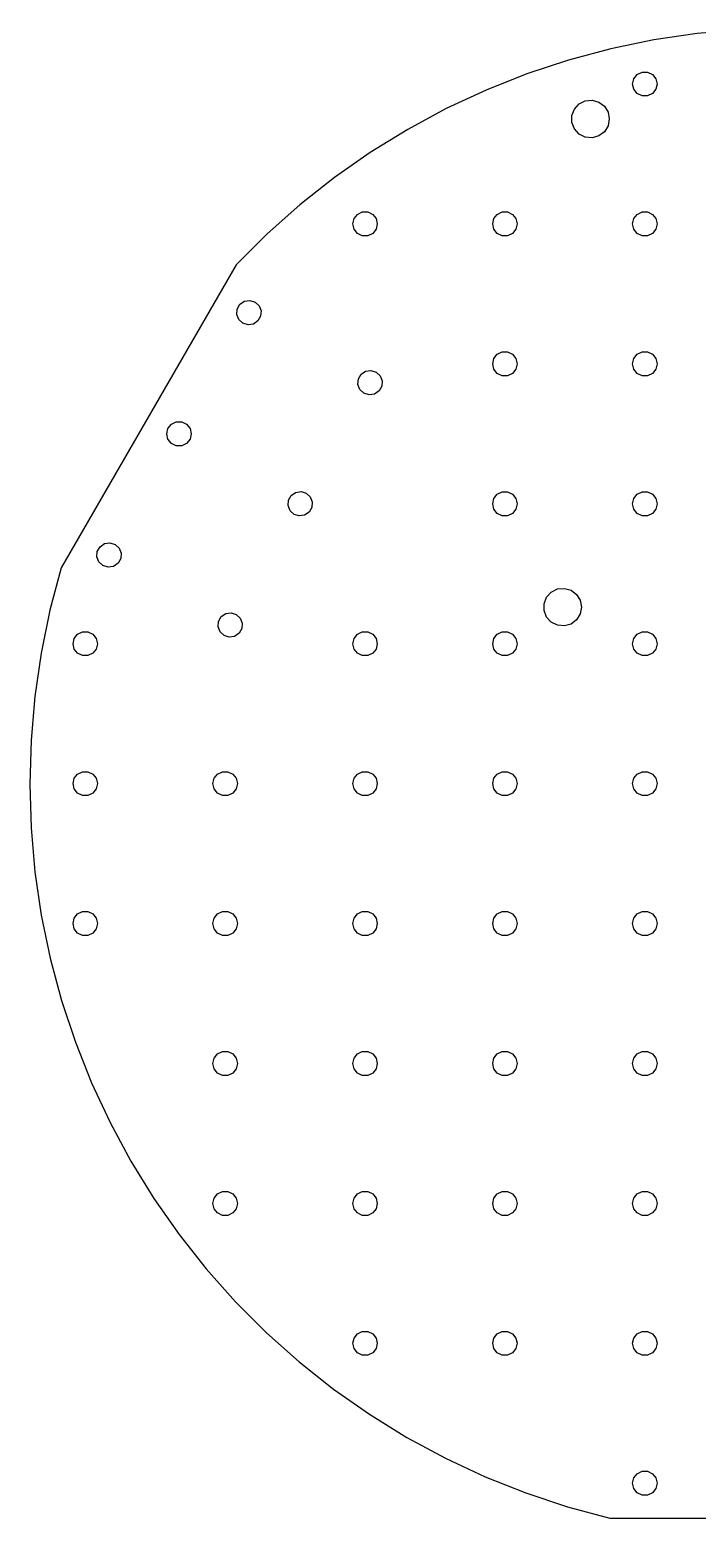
# Model space of a CAD drawing. Header units: metres. Extents: x -108 to 108, y -105 to 108.
# Drawn here: x -107.9 to -12.5, y -105 to 107.8 of the extents above; entities that cross this region are included whole.
import ezdxf

# ---------------------------------------------------------------- set-up
doc = ezdxf.new("R2010")
doc.units = ezdxf.units.M

msp = doc.modelspace()

# ---------------------------------------------------------------- linework, layer by layer
for p, q in [((-12.5147, 107.207), (-18.7192, 106.3)), ((-6.26792, 107.753), (-12.5147, 107.207)), ((-24.8606, 105.033), (-30.918, 103.412)), ((-18.7192, 106.3), (-24.8606, 105.033)), ((-30.918, 103.412), (-36.8711, 101.442)), ((-36.8711, 101.442), (-42.6998, 99.1299)), ((-21.75, 100), (-21.5767, 100.759)), ((-21.5767, 99.2407), (-21.75, 100)), ((-21.5767, 100.759), (-21.0911, 101.368)), ((-21.0911, 101.368), (-20.3894, 101.706)), ((-20.3894, 101.706), (-19.6106, 101.706)), ((-19.6106, 101.706), (-18.9089, 101.368)), ((-18.9089, 101.368), (-18.4233, 100.759)), ((-18.4233, 100.759), (-18.25, 100)), ((-18.25, 100), (-18.4233, 99.2407)), ((-42.6998, 99.1299), (-48.3843, 96.483)), ((-21.0911, 98.6318), (-21.5767, 99.2407)), ((-20.3894, 98.2939), (-21.0911, 98.6318)), ((-19.6106, 98.2939), (-20.3894, 98.2939)), ((-18.9089, 98.6318), (-19.6106, 98.2939)), ((-18.4233, 99.2407), (-18.9089, 98.6318)), ((-48.3843, 96.483), (-53.9055, 93.5104)), ((-30.43, 95.4961), (-30.0716, 96.4214)), ((-30.0716, 96.4214), (-29.4031, 97.1546)), ((-29.4031, 97.1546), (-28.5149, 97.5969)), ((-28.5149, 97.5969), (-27.5269, 97.6885)), ((-27.5269, 97.6885), (-26.5725, 97.4169)), ((-26.5725, 97.4169), (-25.7807, 96.819)), ((-25.7807, 96.819), (-25.2583, 95.9753)), ((-25.2583, 95.9753), (-25.076, 95)), ((-30.43, 94.5039), (-30.43, 95.4961)), ((-30.0716, 93.5786), (-30.43, 94.5039)), ((-25.2583, 94.0247), (-25.7807, 93.181)), ((-25.076, 95), (-25.2583, 94.0247)), ((-53.9055, 93.5104), (-59.2448, 90.2222)), ((-29.4031, 92.8454), (-30.0716, 93.5786)), ((-28.5149, 92.4031), (-29.4031, 92.8454)), ((-27.5269, 92.3115), (-28.5149, 92.4031)), ((-26.5725, 92.5831), (-27.5269, 92.3115)), ((-25.7807, 93.181), (-26.5725, 92.5831)), ((-59.2448, 90.2222), (-64.3841, 86.6296)), ((-64.3841, 86.6296), (-69.3062, 82.7445)), ((-69.3062, 82.7445), (-73.9943, 78.5802)), ((-61.5767, 80.7593), (-61.0911, 81.3682)), ((-61.0911, 81.3682), (-60.3894, 81.7061)), ((-60.3894, 81.7061), (-59.6106, 81.7061)), ((-59.6106, 81.7061), (-58.9089, 81.3682)), ((-58.9089, 81.3682), (-58.4233, 80.7593)), ((-41.5767, 80.7593), (-41.0911, 81.3682)), ((-41.0911, 81.3682), (-40.3894, 81.7061)), ((-40.3894, 81.7061), (-39.6106, 81.7061)), ((-39.6106, 81.7061), (-38.9089, 81.3682)), ((-38.9089, 81.3682), (-38.4233, 80.7593)), ((-21.5767, 80.7593), (-21.0911, 81.3682)), ((-21.0911, 81.3682), (-20.3894, 81.7061)), ((-20.3894, 81.7061), (-19.6106, 81.7061)), ((-19.6106, 81.7061), (-18.9089, 81.3682)), ((-18.9089, 81.3682), (-18.4233, 80.7593)), ((-61.75, 80), (-61.5767, 80.7593)), ((-61.5767, 79.2407), (-61.75, 80)), ((-61.0911, 78.6318), (-61.5767, 79.2407)), ((-58.4233, 79.2407), (-58.9089, 78.6318)), ((-58.4233, 80.7593), (-58.25, 80)), ((-58.25, 80), (-58.4233, 79.2407)), ((-41.75, 80), (-41.5767, 80.7593)), ((-41.5767, 79.2407), (-41.75, 80)), ((-41.0911, 78.6318), (-41.5767, 79.2407)), ((-38.4233, 79.2407), (-38.9089, 78.6318)), ((-38.4233, 80.7593), (-38.25, 80)), ((-38.25, 80), (-38.4233, 79.2407)), ((-21.75, 80), (-21.5767, 80.7593)), ((-21.5767, 79.2407), (-21.75, 80)), ((-21.0911, 78.6318), (-21.5767, 79.2407)), ((-18.4233, 79.2407), (-18.9089, 78.6318)), ((-18.4233, 80.7593), (-18.25, 80)), ((-18.25, 80), (-18.4233, 79.2407)), ((-73.9943, 78.5802), (-78.4327, 74.1506)), ((-60.3894, 78.2939), (-61.0911, 78.6318)), ((-59.6106, 78.2939), (-60.3894, 78.2939)), ((-58.9089, 78.6318), (-59.6106, 78.2939)), ((-40.3894, 78.2939), (-41.0911, 78.6318)), ((-39.6106, 78.2939), (-40.3894, 78.2939)), ((-38.9089, 78.6318), (-39.6106, 78.2939)), ((-20.3894, 78.2939), (-21.0911, 78.6318)), ((-19.6106, 78.2939), (-20.3894, 78.2939)), ((-18.9089, 78.6318), (-19.6106, 78.2939)), ((-78.4327, 74.1506), (-103.433, 30.8494)), ((-78.2748, 67.8363), (-77.8854, 68.5108)), ((-77.8854, 68.5108), (-77.2419, 68.9495)), ((-77.2419, 68.9495), (-76.4718, 69.0656)), ((-76.4718, 69.0656), (-75.7275, 68.8361)), ((-75.7275, 68.8361), (-75.1566, 68.3063)), ((-75.1566, 68.3063), (-74.8721, 67.5813)), ((-78.333, 67.0597), (-78.2748, 67.8363)), ((-78.0485, 66.3347), (-78.333, 67.0597)), ((-77.4775, 65.805), (-78.0485, 66.3347)), ((-75.3197, 66.1302), (-75.9632, 65.6915)), ((-74.9303, 66.8047), (-75.3197, 66.1302)), ((-74.8721, 67.5813), (-74.9303, 66.8047)), ((-76.7333, 65.5754), (-77.4775, 65.805)), ((-75.9632, 65.6915), (-76.7333, 65.5754)), ((-41.0911, 61.3682), (-40.3894, 61.7061)), ((-40.3894, 61.7061), (-39.6106, 61.7061)), ((-39.6106, 61.7061), (-38.9089, 61.3682)), ((-21.0911, 61.3682), (-20.3894, 61.7061)), ((-20.3894, 61.7061), (-19.6106, 61.7061)), ((-19.6106, 61.7061), (-18.9089, 61.3682)), ((-41.75, 60), (-41.5767, 60.7593)), ((-41.5767, 59.2407), (-41.75, 60)), ((-41.5767, 60.7593), (-41.0911, 61.3682)), ((-38.9089, 61.3682), (-38.4233, 60.7593)), ((-38.4233, 60.7593), (-38.25, 60)), ((-38.25, 60), (-38.4233, 59.2407)), ((-21.75, 60), (-21.5767, 60.7593)), ((-21.5767, 59.2407), (-21.75, 60)), ((-21.5767, 60.7593), (-21.0911, 61.3682)), ((-18.9089, 61.3682), (-18.4233, 60.7593)), ((-18.4233, 60.7593), (-18.25, 60)), ((-18.25, 60), (-18.4233, 59.2407)), ((-61.0125, 57.0597), (-60.9543, 57.8363)), ((-60.9543, 57.8363), (-60.5649, 58.5108)), ((-60.5649, 58.5108), (-59.9214, 58.9495)), ((-59.9214, 58.9495), (-59.1513, 59.0656)), ((-59.1513, 59.0656), (-58.407, 58.8361)), ((-58.407, 58.8361), (-57.8361, 58.3063)), ((-57.8361, 58.3063), (-57.5516, 57.5813)), ((-57.5516, 57.5813), (-57.6098, 56.8047)), ((-41.0911, 58.6318), (-41.5767, 59.2407)), ((-40.3894, 58.2939), (-41.0911, 58.6318)), ((-39.6106, 58.2939), (-40.3894, 58.2939)), ((-38.9089, 58.6318), (-39.6106, 58.2939)), ((-38.4233, 59.2407), (-38.9089, 58.6318)), ((-21.0911, 58.6318), (-21.5767, 59.2407)), ((-20.3894, 58.2939), (-21.0911, 58.6318)), ((-19.6106, 58.2939), (-20.3894, 58.2939)), ((-18.9089, 58.6318), (-19.6106, 58.2939)), ((-18.4233, 59.2407), (-18.9089, 58.6318)), ((-60.728, 56.3347), (-61.0125, 57.0597)), ((-60.157, 55.805), (-60.728, 56.3347)), ((-59.4128, 55.5754), (-60.157, 55.805)), ((-58.6427, 55.6915), (-59.4128, 55.5754)), ((-57.9992, 56.1302), (-58.6427, 55.6915)), ((-57.6098, 56.8047), (-57.9992, 56.1302)), ((-88.1792, 50.7593), (-87.6936, 51.3682)), ((-87.6936, 51.3682), (-86.992, 51.7061)), ((-86.992, 51.7061), (-86.2131, 51.7061)), ((-86.2131, 51.7061), (-85.5114, 51.3682)), ((-85.5114, 51.3682), (-85.0258, 50.7593)), ((-88.3525, 50), (-88.1792, 50.7593)), ((-88.1792, 49.2407), (-88.3525, 50)), ((-87.6936, 48.6318), (-88.1792, 49.2407)), ((-85.0258, 49.2407), (-85.5114, 48.6318)), ((-85.0258, 50.7593), (-84.8525, 50)), ((-84.8525, 50), (-85.0258, 49.2407)), ((-86.992, 48.2939), (-87.6936, 48.6318)), ((-86.2131, 48.2939), (-86.992, 48.2939)), ((-85.5114, 48.6318), (-86.2131, 48.2939)), ((-71.0125, 39.7392), (-70.9543, 40.5158)), ((-70.9543, 40.5158), (-70.5649, 41.1903)), ((-70.5649, 41.1903), (-69.9214, 41.629)), ((-69.9214, 41.629), (-69.1513, 41.7451)), ((-69.1513, 41.7451), (-68.407, 41.5155)), ((-68.407, 41.5155), (-67.8361, 40.9858)), ((-67.8361, 40.9858), (-67.5516, 40.2608)), ((-41.75, 40), (-41.5767, 40.7593)), ((-41.5767, 40.7593), (-41.0911, 41.3682)), ((-41.0911, 41.3682), (-40.3894, 41.7061)), ((-40.3894, 41.7061), (-39.6106, 41.7061)), ((-39.6106, 41.7061), (-38.9089, 41.3682)), ((-38.9089, 41.3682), (-38.4233, 40.7593)), ((-38.4233, 40.7593), (-38.25, 40)), ((-21.75, 40), (-21.5767, 40.7593)), ((-21.5767, 40.7593), (-21.0911, 41.3682)), ((-21.0911, 41.3682), (-20.3894, 41.7061)), ((-20.3894, 41.7061), (-19.6106, 41.7061)), ((-19.6106, 41.7061), (-18.9089, 41.3682)), ((-18.9089, 41.3682), (-18.4233, 40.7593)), ((-18.4233, 40.7593), (-18.25, 40)), ((-70.728, 39.0142), (-71.0125, 39.7392)), ((-70.157, 38.4845), (-70.728, 39.0142)), ((-69.4128, 38.2549), (-70.157, 38.4845)), ((-68.6427, 38.371), (-69.4128, 38.2549)), ((-67.9992, 38.8097), (-68.6427, 38.371)), ((-67.6098, 39.4842), (-67.9992, 38.8097)), ((-67.5516, 40.2608), (-67.6098, 39.4842)), ((-41.5767, 39.2407), (-41.75, 40)), ((-41.0911, 38.6318), (-41.5767, 39.2407)), ((-40.3894, 38.2939), (-41.0911, 38.6318)), ((-38.9089, 38.6318), (-39.6106, 38.2939)), ((-38.4233, 39.2407), (-38.9089, 38.6318)), ((-38.25, 40), (-38.4233, 39.2407)), ((-21.5767, 39.2407), (-21.75, 40)), ((-21.0911, 38.6318), (-21.5767, 39.2407)), ((-20.3894, 38.2939), (-21.0911, 38.6318)), ((-18.9089, 38.6318), (-19.6106, 38.2939)), ((-18.4233, 39.2407), (-18.9089, 38.6318)), ((-18.25, 40), (-18.4233, 39.2407)), ((-39.6106, 38.2939), (-40.3894, 38.2939)), ((-19.6106, 38.2939), (-20.3894, 38.2939)), ((-97.8854, 33.8698), (-97.2419, 34.3085)), ((-97.2419, 34.3085), (-96.4718, 34.4246)), ((-96.4718, 34.4246), (-95.7275, 34.195)), ((-95.7275, 34.195), (-95.1566, 33.6653)), ((-98.333, 32.4187), (-98.2748, 33.1953)), ((-98.0485, 31.6937), (-98.333, 32.4187)), ((-98.2748, 33.1953), (-97.8854, 33.8698)), ((-94.9303, 32.1637), (-95.3197, 31.4892)), ((-95.1566, 33.6653), (-94.8721, 32.9403)), ((-94.8721, 32.9403), (-94.9303, 32.1637)), ((-103.433, 30.8494), (-105.05, 24.7908)), ((-97.4775, 31.1639), (-98.0485, 31.6937)), ((-96.7333, 30.9344), (-97.4775, 31.1639)), ((-95.9632, 31.0505), (-96.7333, 30.9344)), ((-95.3197, 31.4892), (-95.9632, 31.0505)), ((-33.3771, 27.3796), (-32.4889, 27.8219)), ((-32.4889, 27.8219), (-31.5009, 27.9135)), ((-31.5009, 27.9135), (-30.5465, 27.6419)), ((-34.404, 25.7211), (-34.0456, 26.6464)), ((-34.404, 24.7289), (-34.404, 25.7211)), ((-34.0456, 26.6464), (-33.3771, 27.3796)), ((-30.5465, 27.6419), (-29.7547, 27.044)), ((-29.7547, 27.044), (-29.2323, 26.2004)), ((-29.2323, 26.2004), (-29.05, 25.225)), ((-105.05, 24.7908), (-106.312, 18.6487)), ((-80.9543, 23.1953), (-80.5649, 23.8698)), ((-80.5649, 23.8698), (-79.9214, 24.3085)), ((-79.9214, 24.3085), (-79.1513, 24.4246)), ((-79.1513, 24.4246), (-78.407, 24.195)), ((-78.407, 24.195), (-77.8361, 23.6653)), ((-77.8361, 23.6653), (-77.5516, 22.9403)), ((-34.0456, 23.8036), (-34.404, 24.7289)), ((-33.3771, 23.0704), (-34.0456, 23.8036)), ((-29.7547, 23.406), (-30.5465, 22.8081)), ((-29.2323, 24.2496), (-29.7547, 23.406)), ((-29.05, 25.225), (-29.2323, 24.2496)), ((-101.577, 20.7593), (-101.091, 21.3682)), ((-101.091, 21.3682), (-100.389, 21.7061)), ((-100.389, 21.7061), (-99.6106, 21.7061)), ((-99.6106, 21.7061), (-98.9089, 21.3682)), ((-98.9089, 21.3682), (-98.4233, 20.7593)), ((-81.0125, 22.4187), (-80.9543, 23.1953)), ((-80.728, 21.6937), (-81.0125, 22.4187)), ((-80.157, 21.1639), (-80.728, 21.6937)), ((-77.9992, 21.4892), (-78.6427, 21.0505)), ((-77.6098, 22.1637), (-77.9992, 21.4892)), ((-77.5516, 22.9403), (-77.6098, 22.1637)), ((-61.5767, 20.7593), (-61.0911, 21.3682)), ((-61.0911, 21.3682), (-60.3894, 21.7061)), ((-60.3894, 21.7061), (-59.6106, 21.7061)), ((-59.6106, 21.7061), (-58.9089, 21.3682)), ((-58.9089, 21.3682), (-58.4233, 20.7593)), ((-41.5767, 20.7593), (-41.0911, 21.3682)), ((-41.0911, 21.3682), (-40.3894, 21.7061)), ((-40.3894, 21.7061), (-39.6106, 21.7061)), ((-39.6106, 21.7061), (-38.9089, 21.3682)), ((-38.9089, 21.3682), (-38.4233, 20.7593)), ((-32.4889, 22.6281), (-33.3771, 23.0704)), ((-31.5009, 22.5365), (-32.4889, 22.6281)), ((-30.5465, 22.8081), (-31.5009, 22.5365)), ((-21.5767, 20.7593), (-21.0911, 21.3682)), ((-21.0911, 21.3682), (-20.3894, 21.7061)), ((-20.3894, 21.7061), (-19.6106, 21.7061)), ((-19.6106, 21.7061), (-18.9089, 21.3682)), ((-18.9089, 21.3682), (-18.4233, 20.7593)), ((-101.75, 20), (-101.577, 20.7593)), ((-101.577, 19.2407), (-101.75, 20)), ((-101.091, 18.6318), (-101.577, 19.2407)), ((-98.4233, 19.2407), (-98.9089, 18.6318)), ((-98.4233, 20.7593), (-98.25, 20)), ((-98.25, 20), (-98.4233, 19.2407)), ((-79.4128, 20.9344), (-80.157, 21.1639)), ((-78.6427, 21.0505), (-79.4128, 20.9344)), ((-61.75, 20), (-61.5767, 20.7593)), ((-61.5767, 19.2407), (-61.75, 20)), ((-61.0911, 18.6318), (-61.5767, 19.2407)), ((-58.4233, 19.2407), (-58.9089, 18.6318)), ((-58.4233, 20.7593), (-58.25, 20)), ((-58.25, 20), (-58.4233, 19.2407)), ((-41.75, 20), (-41.5767, 20.7593)), ((-41.5767, 19.2407), (-41.75, 20)), ((-41.0911, 18.6318), (-41.5767, 19.2407)), ((-38.4233, 19.2407), (-38.9089, 18.6318)), ((-38.4233, 20.7593), (-38.25, 20)), ((-38.25, 20), (-38.4233, 19.2407)), ((-21.75, 20), (-21.5767, 20.7593)), ((-21.5767, 19.2407), (-21.75, 20)), ((-21.0911, 18.6318), (-21.5767, 19.2407)), ((-18.4233, 19.2407), (-18.9089, 18.6318)), ((-18.4233, 20.7593), (-18.25, 20)), ((-18.25, 20), (-18.4233, 19.2407)), ((-106.312, 18.6487), (-107.215, 12.4435)), ((-100.389, 18.2939), (-101.091, 18.6318)), ((-99.6106, 18.2939), (-100.389, 18.2939)), ((-98.9089, 18.6318), (-99.6106, 18.2939)), ((-60.3894, 18.2939), (-61.0911, 18.6318)), ((-59.6106, 18.2939), (-60.3894, 18.2939)), ((-58.9089, 18.6318), (-59.6106, 18.2939)), ((-40.3894, 18.2939), (-41.0911, 18.6318)), ((-39.6106, 18.2939), (-40.3894, 18.2939)), ((-38.9089, 18.6318), (-39.6106, 18.2939)), ((-20.3894, 18.2939), (-21.0911, 18.6318)), ((-19.6106, 18.2939), (-20.3894, 18.2939)), ((-18.9089, 18.6318), (-19.6106, 18.2939)), ((-107.215, 12.4435), (-107.757, 6.19639)), ((-107.757, 6.19639), (-107.935, -0.07165)), ((-101.75, 0), (-101.577, 0.759296)), ((-101.577, -0.759296), (-101.75, 0)), ((-101.577, 0.759296), (-101.091, 1.36821)), ((-101.091, 1.36821), (-100.389, 1.70612)), ((-100.389, 1.70612), (-99.6106, 1.70612)), ((-99.6106, 1.70612), (-98.9089, 1.36821)), ((-98.9089, 1.36821), (-98.4233, 0.759296)), ((-98.4233, 0.759296), (-98.25, 0)), ((-98.25, 0), (-98.4233, -0.759296)), ((-81.75, 0), (-81.5767, 0.759296)), ((-81.5767, -0.759296), (-81.75, 0)), ((-81.5767, 0.759296), (-81.0911, 1.36821)), ((-81.0911, 1.36821), (-80.3894, 1.70612)), ((-80.3894, 1.70612), (-79.6106, 1.70612)), ((-79.6106, 1.70612), (-78.9089, 1.36821)), ((-78.9089, 1.36821), (-78.4233, 0.759296)), ((-78.4233, 0.759296), (-78.25, 0)), ((-78.25, 0), (-78.4233, -0.759296)), ((-61.75, 0), (-61.5767, 0.759296)), ((-61.5767, -0.759296), (-61.75, 0)), ((-61.5767, 0.759296), (-61.0911, 1.36821)), ((-61.0911, 1.36821), (-60.3894, 1.70612)), ((-60.3894, 1.70612), (-59.6106, 1.70612)), ((-59.6106, 1.70612), (-58.9089, 1.36821)), ((-58.9089, 1.36821), (-58.4233, 0.759296)), ((-58.4233, 0.759296), (-58.25, 0)), ((-58.25, 0), (-58.4233, -0.759296)), ((-41.75, 0), (-41.5767, 0.759296)), ((-41.5767, -0.759296), (-41.75, 0)), ((-41.5767, 0.759296), (-41.0911, 1.36821)), ((-41.0911, 1.36821), (-40.3894, 1.70612)), ((-40.3894, 1.70612), (-39.6106, 1.70612)), ((-39.6106, 1.70612), (-38.9089, 1.36821)), ((-38.9089, 1.36821), (-38.4233, 0.759296)), ((-38.4233, 0.759296), (-38.25, 0)), ((-38.25, 0), (-38.4233, -0.759296)), ((-21.75, 0), (-21.5767, 0.759296)), ((-21.5767, -0.759296), (-21.75, 0)), ((-21.5767, 0.759296), (-21.0911, 1.36821)), ((-21.0911, 1.36821), (-20.3894, 1.70612)), ((-20.3894, 1.70612), (-19.6106, 1.70612)), ((-19.6106, 1.70612), (-18.9089, 1.36821)), ((-18.9089, 1.36821), (-18.4233, 0.759296)), ((-18.4233, 0.759296), (-18.25, 0)), ((-18.25, 0), (-18.4233, -0.759296)), ((-107.935, -0.07165), (-107.749, -6.33945)), ((-101.091, -1.36821), (-101.577, -0.759296)), ((-100.389, -1.70612), (-101.091, -1.36821)), ((-99.6106, -1.70612), (-100.389, -1.70612)), ((-98.9089, -1.36821), (-99.6106, -1.70612)), ((-98.4233, -0.759296), (-98.9089, -1.36821)), ((-81.0911, -1.36821), (-81.5767, -0.759296)), ((-80.3894, -1.70612), (-81.0911, -1.36821)), ((-79.6106, -1.70612), (-80.3894, -1.70612)), ((-78.9089, -1.36821), (-79.6106, -1.70612)), ((-78.4233, -0.759296), (-78.9089, -1.36821)), ((-61.0911, -1.36821), (-61.5767, -0.759296)), ((-60.3894, -1.70612), (-61.0911, -1.36821)), ((-59.6106, -1.70612), (-60.3894, -1.70612)), ((-58.9089, -1.36821), (-59.6106, -1.70612)), ((-58.4233, -0.759296), (-58.9089, -1.36821)), ((-41.0911, -1.36821), (-41.5767, -0.759296)), ((-40.3894, -1.70612), (-41.0911, -1.36821)), ((-39.6106, -1.70612), (-40.3894, -1.70612)), ((-38.9089, -1.36821), (-39.6106, -1.70612)), ((-38.4233, -0.759296), (-38.9089, -1.36821)), ((-21.0911, -1.36821), (-21.5767, -0.759296)), ((-20.3894, -1.70612), (-21.0911, -1.36821)), ((-19.6106, -1.70612), (-20.3894, -1.70612)), ((-18.9089, -1.36821), (-19.6106, -1.70612)), ((-18.4233, -0.759296), (-18.9089, -1.36821)), ((-107.749, -6.33945), (-107.199, -12.5859)), ((-107.199, -12.5859), (-106.287, -18.7898)), ((-106.287, -18.7898), (-105.017, -24.9303)), ((-101.577, -19.2407), (-101.091, -18.6318)), ((-101.091, -18.6318), (-100.389, -18.2939)), ((-100.389, -18.2939), (-99.6106, -18.2939)), ((-99.6106, -18.2939), (-98.9089, -18.6318)), ((-98.9089, -18.6318), (-98.4233, -19.2407)), ((-81.5767, -19.2407), (-81.0911, -18.6318)), ((-81.0911, -18.6318), (-80.3894, -18.2939)), ((-80.3894, -18.2939), (-79.6106, -18.2939)), ((-79.6106, -18.2939), (-78.9089, -18.6318)), ((-78.9089, -18.6318), (-78.4233, -19.2407)), ((-61.5767, -19.2407), (-61.0911, -18.6318)), ((-61.0911, -18.6318), (-60.3894, -18.2939)), ((-60.3894, -18.2939), (-59.6106, -18.2939)), ((-59.6106, -18.2939), (-58.9089, -18.6318)), ((-58.9089, -18.6318), (-58.4233, -19.2407)), ((-41.5767, -19.2407), (-41.0911, -18.6318)), ((-41.0911, -18.6318), (-40.3894, -18.2939)), ((-40.3894, -18.2939), (-39.6106, -18.2939)), ((-39.6106, -18.2939), (-38.9089, -18.6318)), ((-38.9089, -18.6318), (-38.4233, -19.2407)), ((-21.5767, -19.2407), (-21.0911, -18.6318)), ((-21.0911, -18.6318), (-20.3894, -18.2939)), ((-20.3894, -18.2939), (-19.6106, -18.2939)), ((-19.6106, -18.2939), (-18.9089, -18.6318)), ((-18.9089, -18.6318), (-18.4233, -19.2407)), ((-101.75, -20), (-101.577, -19.2407)), ((-101.577, -20.7593), (-101.75, -20)), ((-101.091, -21.3682), (-101.577, -20.7593)), ((-98.4233, -20.7593), (-98.9089, -21.3682)), ((-98.4233, -19.2407), (-98.25, -20)), ((-98.25, -20), (-98.4233, -20.7593)), ((-81.75, -20), (-81.5767, -19.2407)), ((-81.5767, -20.7593), (-81.75, -20)), ((-81.0911, -21.3682), (-81.5767, -20.7593)), ((-78.4233, -20.7593), (-78.9089, -21.3682)), ((-78.4233, -19.2407), (-78.25, -20)), ((-78.25, -20), (-78.4233, -20.7593)), ((-61.75, -20), (-61.5767, -19.2407)), ((-61.5767, -20.7593), (-61.75, -20)), ((-61.0911, -21.3682), (-61.5767, -20.7593)), ((-58.4233, -20.7593), (-58.9089, -21.3682)), ((-58.4233, -19.2407), (-58.25, -20)), ((-58.25, -20), (-58.4233, -20.7593)), ((-41.75, -20), (-41.5767, -19.2407)), ((-41.5767, -20.7593), (-41.75, -20)), ((-41.0911, -21.3682), (-41.5767, -20.7593)), ((-38.4233, -20.7593), (-38.9089, -21.3682)), ((-38.4233, -19.2407), (-38.25, -20)), ((-38.25, -20), (-38.4233, -20.7593)), ((-21.75, -20), (-21.5767, -19.2407)), ((-21.5767, -20.7593), (-21.75, -20)), ((-21.0911, -21.3682), (-21.5767, -20.7593)), ((-18.4233, -20.7593), (-18.9089, -21.3682)), ((-18.4233, -19.2407), (-18.25, -20)), ((-18.25, -20), (-18.4233, -20.7593)), ((-100.389, -21.7061), (-101.091, -21.3682)), ((-99.6106, -21.7061), (-100.389, -21.7061)), ((-98.9089, -21.3682), (-99.6106, -21.7061)), ((-80.3894, -21.7061), (-81.0911, -21.3682)), ((-79.6106, -21.7061), (-80.3894, -21.7061)), ((-78.9089, -21.3682), (-79.6106, -21.7061)), ((-60.3894, -21.7061), (-61.0911, -21.3682)), ((-59.6106, -21.7061), (-60.3894, -21.7061)), ((-58.9089, -21.3682), (-59.6106, -21.7061)), ((-40.3894, -21.7061), (-41.0911, -21.3682)), ((-39.6106, -21.7061), (-40.3894, -21.7061)), ((-38.9089, -21.3682), (-39.6106, -21.7061)), ((-20.3894, -21.7061), (-21.0911, -21.3682)), ((-19.6106, -21.7061), (-20.3894, -21.7061)), ((-18.9089, -21.3682), (-19.6106, -21.7061)), ((-105.017, -24.9303), (-103.392, -30.9867)), ((-103.392, -30.9867), (-101.418, -36.9384)), ((-101.418, -36.9384), (-99.1015, -42.7656)), ((-81.0911, -38.6318), (-80.3894, -38.2939)), ((-80.3894, -38.2939), (-79.6106, -38.2939)), ((-79.6106, -38.2939), (-78.9089, -38.6318)), ((-61.0911, -38.6318), (-60.3894, -38.2939)), ((-60.3894, -38.2939), (-59.6106, -38.2939)), ((-59.6106, -38.2939), (-58.9089, -38.6318)), ((-41.0911, -38.6318), (-40.3894, -38.2939)), ((-40.3894, -38.2939), (-39.6106, -38.2939)), ((-39.6106, -38.2939), (-38.9089, -38.6318)), ((-21.0911, -38.6318), (-20.3894, -38.2939)), ((-20.3894, -38.2939), (-19.6106, -38.2939)), ((-19.6106, -38.2939), (-18.9089, -38.6318)), ((-81.75, -40), (-81.5767, -39.2407)), ((-81.5767, -40.7593), (-81.75, -40)), ((-81.5767, -39.2407), (-81.0911, -38.6318)), ((-78.9089, -38.6318), (-78.4233, -39.2407)), ((-78.4233, -39.2407), (-78.25, -40)), ((-78.25, -40), (-78.4233, -40.7593)), ((-61.75, -40), (-61.5767, -39.2407)), ((-61.5767, -40.7593), (-61.75, -40)), ((-61.5767, -39.2407), (-61.0911, -38.6318)), ((-58.9089, -38.6318), (-58.4233, -39.2407)), ((-58.4233, -39.2407), (-58.25, -40)), ((-58.25, -40), (-58.4233, -40.7593)), ((-41.75, -40), (-41.5767, -39.2407)), ((-41.5767, -40.7593), (-41.75, -40)), ((-41.5767, -39.2407), (-41.0911, -38.6318)), ((-38.9089, -38.6318), (-38.4233, -39.2407)), ((-38.4233, -39.2407), (-38.25, -40)), ((-38.25, -40), (-38.4233, -40.7593)), ((-21.75, -40), (-21.5767, -39.2407)), ((-21.5767, -40.7593), (-21.75, -40)), ((-21.5767, -39.2407), (-21.0911, -38.6318)), ((-18.9089, -38.6318), (-18.4233, -39.2407)), ((-18.4233, -39.2407), (-18.25, -40)), ((-18.25, -40), (-18.4233, -40.7593)), ((-81.0911, -41.3682), (-81.5767, -40.7593)), ((-80.3894, -41.7061), (-81.0911, -41.3682)), ((-79.6106, -41.7061), (-80.3894, -41.7061)), ((-78.9089, -41.3682), (-79.6106, -41.7061)), ((-78.4233, -40.7593), (-78.9089, -41.3682)), ((-61.0911, -41.3682), (-61.5767, -40.7593)), ((-60.3894, -41.7061), (-61.0911, -41.3682)), ((-59.6106, -41.7061), (-60.3894, -41.7061)), ((-58.9089, -41.3682), (-59.6106, -41.7061)), ((-58.4233, -40.7593), (-58.9089, -41.3682)), ((-41.0911, -41.3682), (-41.5767, -40.7593)), ((-40.3894, -41.7061), (-41.0911, -41.3682)), ((-39.6106, -41.7061), (-40.3894, -41.7061)), ((-38.9089, -41.3682), (-39.6106, -41.7061)), ((-38.4233, -40.7593), (-38.9089, -41.3682)), ((-21.0911, -41.3682), (-21.5767, -40.7593)), ((-20.3894, -41.7061), (-21.0911, -41.3682)), ((-19.6106, -41.7061), (-20.3894, -41.7061)), ((-18.9089, -41.3682), (-19.6106, -41.7061)), ((-18.4233, -40.7593), (-18.9089, -41.3682)), ((-99.1015, -42.7656), (-96.4508, -48.4483)), ((-96.4508, -48.4483), (-93.4746, -53.9676)), ((-93.4746, -53.9676), (-90.1829, -59.3047)), ((-90.1829, -59.3047), (-86.5868, -64.4416)), ((-81.75, -60), (-81.5767, -59.2407)), ((-81.5767, -59.2407), (-81.0911, -58.6318)), ((-81.0911, -58.6318), (-80.3894, -58.2939)), ((-80.3894, -58.2939), (-79.6106, -58.2939)), ((-79.6106, -58.2939), (-78.9089, -58.6318)), ((-78.9089, -58.6318), (-78.4233, -59.2407)), ((-78.4233, -59.2407), (-78.25, -60)), ((-61.75, -60), (-61.5767, -59.2407)), ((-61.5767, -59.2407), (-61.0911, -58.6318)), ((-61.0911, -58.6318), (-60.3894, -58.2939)), ((-60.3894, -58.2939), (-59.6106, -58.2939)), ((-59.6106, -58.2939), (-58.9089, -58.6318)), ((-58.9089, -58.6318), (-58.4233, -59.2407)), ((-58.4233, -59.2407), (-58.25, -60)), ((-41.75, -60), (-41.5767, -59.2407)), ((-41.5767, -59.2407), (-41.0911, -58.6318)), ((-41.0911, -58.6318), (-40.3894, -58.2939)), ((-40.3894, -58.2939), (-39.6106, -58.2939)), ((-39.6106, -58.2939), (-38.9089, -58.6318)), ((-38.9089, -58.6318), (-38.4233, -59.2407)), ((-38.4233, -59.2407), (-38.25, -60)), ((-21.75, -60), (-21.5767, -59.2407)), ((-21.5767, -59.2407), (-21.0911, -58.6318)), ((-21.0911, -58.6318), (-20.3894, -58.2939)), ((-20.3894, -58.2939), (-19.6106, -58.2939)), ((-19.6106, -58.2939), (-18.9089, -58.6318)), ((-18.9089, -58.6318), (-18.4233, -59.2407)), ((-18.4233, -59.2407), (-18.25, -60)), ((-81.5767, -60.7593), (-81.75, -60)), ((-81.0911, -61.3682), (-81.5767, -60.7593)), ((-80.3894, -61.7061), (-81.0911, -61.3682)), ((-78.9089, -61.3682), (-79.6106, -61.7061)), ((-78.4233, -60.7593), (-78.9089, -61.3682)), ((-78.25, -60), (-78.4233, -60.7593)), ((-61.5767, -60.7593), (-61.75, -60)), ((-61.0911, -61.3682), (-61.5767, -60.7593)), ((-60.3894, -61.7061), (-61.0911, -61.3682)), ((-58.9089, -61.3682), (-59.6106, -61.7061)), ((-58.4233, -60.7593), (-58.9089, -61.3682)), ((-58.25, -60), (-58.4233, -60.7593)), ((-41.5767, -60.7593), (-41.75, -60)), ((-41.0911, -61.3682), (-41.5767, -60.7593)), ((-40.3894, -61.7061), (-41.0911, -61.3682)), ((-38.9089, -61.3682), (-39.6106, -61.7061)), ((-38.4233, -60.7593), (-38.9089, -61.3682)), ((-38.25, -60), (-38.4233, -60.7593)), ((-21.5767, -60.7593), (-21.75, -60)), ((-21.0911, -61.3682), (-21.5767, -60.7593)), ((-20.3894, -61.7061), (-21.0911, -61.3682)), ((-18.9089, -61.3682), (-19.6106, -61.7061)), ((-18.4233, -60.7593), (-18.9089, -61.3682)), ((-18.25, -60), (-18.4233, -60.7593)), ((-79.6106, -61.7061), (-80.3894, -61.7061)), ((-59.6106, -61.7061), (-60.3894, -61.7061)), ((-39.6106, -61.7061), (-40.3894, -61.7061)), ((-19.6106, -61.7061), (-20.3894, -61.7061)), ((-86.5868, -64.4416), (-82.6985, -69.3611)), ((-82.6985, -69.3611), (-78.531, -74.0464)), ((-78.531, -74.0464), (-74.0986, -78.4819)), ((-74.0986, -78.4819), (-69.416, -82.6524)), ((-61.5767, -79.2407), (-61.0911, -78.6318)), ((-61.0911, -78.6318), (-60.3894, -78.2939)), ((-60.3894, -78.2939), (-59.6106, -78.2939)), ((-59.6106, -78.2939), (-58.9089, -78.6318)), ((-58.9089, -78.6318), (-58.4233, -79.2407)), ((-41.5767, -79.2407), (-41.0911, -78.6318)), ((-41.0911, -78.6318), (-40.3894, -78.2939)), ((-40.3894, -78.2939), (-39.6106, -78.2939)), ((-39.6106, -78.2939), (-38.9089, -78.6318)), ((-38.9089, -78.6318), (-38.4233, -79.2407)), ((-21.5767, -79.2407), (-21.0911, -78.6318)), ((-21.0911, -78.6318), (-20.3894, -78.2939)), ((-20.3894, -78.2939), (-19.6106, -78.2939)), ((-19.6106, -78.2939), (-18.9089, -78.6318)), ((-18.9089, -78.6318), (-18.4233, -79.2407)), ((-61.75, -80), (-61.5767, -79.2407)), ((-61.5767, -80.7593), (-61.75, -80)), ((-61.0911, -81.3682), (-61.5767, -80.7593)), ((-58.4233, -80.7593), (-58.9089, -81.3682)), ((-58.4233, -79.2407), (-58.25, -80)), ((-58.25, -80), (-58.4233, -80.7593)), ((-41.75, -80), (-41.5767, -79.2407)), ((-41.5767, -80.7593), (-41.75, -80)), ((-41.0911, -81.3682), (-41.5767, -80.7593)), ((-38.4233, -80.7593), (-38.9089, -81.3682)), ((-38.4233, -79.2407), (-38.25, -80)), ((-38.25, -80), (-38.4233, -80.7593)), ((-21.75, -80), (-21.5767, -79.2407)), ((-21.5767, -80.7593), (-21.75, -80)), ((-21.0911, -81.3682), (-21.5767, -80.7593)), ((-18.4233, -80.7593), (-18.9089, -81.3682)), ((-18.4233, -79.2407), (-18.25, -80)), ((-18.25, -80), (-18.4233, -80.7593)), ((-69.416, -82.6524), (-64.4991, -86.544)), ((-60.3894, -81.7061), (-61.0911, -81.3682)), ((-59.6106, -81.7061), (-60.3894, -81.7061)), ((-58.9089, -81.3682), (-59.6106, -81.7061)), ((-40.3894, -81.7061), (-41.0911, -81.3682)), ((-39.6106, -81.7061), (-40.3894, -81.7061)), ((-38.9089, -81.3682), (-39.6106, -81.7061)), ((-20.3894, -81.7061), (-21.0911, -81.3682)), ((-19.6106, -81.7061), (-20.3894, -81.7061)), ((-18.9089, -81.3682), (-19.6106, -81.7061)), ((-64.4991, -86.544), (-59.3645, -90.1435)), ((-59.3645, -90.1435), (-54.0296, -93.4388)), ((-54.0296, -93.4388), (-48.5123, -96.4186)), ((-48.5123, -96.4186), (-42.8313, -99.0731)), ((-42.8313, -99.0731), (-37.0058, -101.393)), ((-21.75, -100), (-21.5767, -99.2407)), ((-21.5767, -99.2407), (-21.0911, -98.6318)), ((-21.0911, -98.6318), (-20.3894, -98.2939)), ((-20.3894, -98.2939), (-19.6106, -98.2939)), ((-19.6106, -98.2939), (-18.9089, -98.6318)), ((-18.9089, -98.6318), (-18.4233, -99.2407)), ((-18.4233, -99.2407), (-18.25, -100)), ((-37.0058, -101.393), (-31.0553, -103.371)), ((-21.5767, -100.759), (-21.75, -100)), ((-21.0911, -101.368), (-21.5767, -100.759)), ((-20.3894, -101.706), (-21.0911, -101.368)), ((-19.6106, -101.706), (-20.3894, -101.706)), ((-18.9089, -101.368), (-19.6106, -101.706)), ((-18.4233, -100.759), (-18.9089, -101.368)), ((-18.25, -100), (-18.4233, -100.759)), ((-31.0553, -103.371), (-25, -105)), ((-25, -105), (25, -105))]:
    msp.add_line(p, q)

doc.saveas('drawing.dxf')
